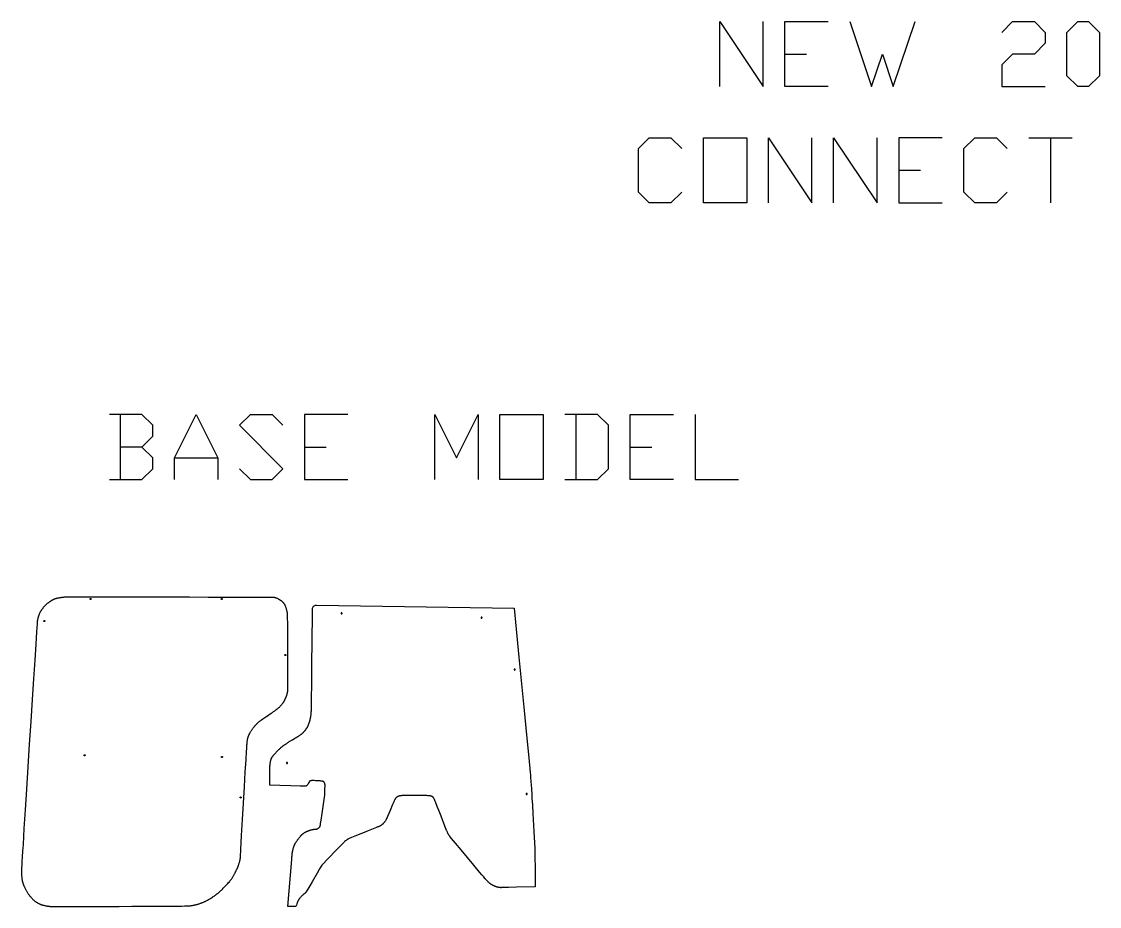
# Model space of a CAD drawing. Extents: x 100 to 8621, y -7991 to 8.
# Drawn here: x 100 to 4306, y -3445 to 8 of the extents above; entities that cross this region are included whole.
import ezdxf

# ---------------------------------------------------------------- set-up
doc = ezdxf.new("R2010")
doc.units = 0
doc.layers.add('Default_Layer', color=1, linetype='CONTINUOUS')

msp = doc.modelspace()

# ---------------------------------------------------------------- linework, layer by layer
at = {"layer": 'Default_Layer'}
for points in [[(2824.2, -245.7), (2824.2, 8.3), (2993.5, -245.7), (2993.5, 8.3)], [(3247.5, -245.7), (3078.2, -245.7), (3078.2, 8.3), (3247.5, 8.3)], [(3332.2, 8.3), (3416.9, -245.7), (3459.2, -118.7), (3501.5, -245.7), (3586.2, 8.3)], [(3924.9, -34), (3967.2, 8.3), (4051.9, 8.3), (4094.2, -34), (4094.2, -76.4), (4051.9, -118.7), (3967.2, -118.7), (3924.9, -161), (3924.9, -245.7), (4094.2, -245.7)], [(3078.2, -118.7), (3162.9, -118.7)], [(2676, -656.9), (2633.7, -699.3), (2549, -699.3), (2506.7, -656.9), (2506.7, -487.6), (2549, -445.3), (2633.7, -445.3), (2676, -487.6)], [(3014.7, -699.3), (3014.7, -445.3), (3184, -699.3), (3184, -445.3)], [(3268.7, -699.3), (3268.7, -445.3), (3438, -699.3), (3438, -445.3)], [(3692, -445.3), (3522.7, -445.3), (3522.7, -699.3), (3692, -699.3)], [(3946, -656.9), (3903.7, -699.3), (3819, -699.3), (3776.7, -656.9), (3776.7, -487.6), (3819, -445.3), (3903.7, -445.3), (3946, -487.6)], [(4030.7, -445.3), (4200, -445.3)], [(4115.4, -445.3), (4115.4, -699.3)], [(3522.7, -572.3), (3607.4, -572.3)], [(569.2, -1652.2), (611.5, -1609.8), (611.5, -1567.5), (569.2, -1525.2), (442.2, -1525.2)], [(484.5, -1525.2), (484.5, -1779.2)], [(696.2, -1779.2), (696.2, -1694.5), (780.8, -1525.2), (865.5, -1694.5), (865.5, -1779.2)], [(950.2, -1736.8), (992.5, -1779.2), (1077.2, -1779.2), (1119.5, -1736.8), (950.2, -1567.5), (992.5, -1525.2), (1077.2, -1525.2), (1119.5, -1567.5)], [(1373.5, -1525.2), (1204.2, -1525.2), (1204.2, -1779.2), (1373.5, -1779.2)], [(1712.2, -1779.2), (1712.2, -1525.2), (1796.8, -1694.5), (1881.5, -1525.2), (1881.5, -1779.2)], [(2220.2, -1779.2), (2347.2, -1779.2), (2389.5, -1736.8), (2389.5, -1567.5), (2347.2, -1525.2), (2220.2, -1525.2)], [(2262.5, -1525.2), (2262.5, -1779.2)], [(2643.5, -1779.2), (2474.2, -1779.2), (2474.2, -1525.2), (2643.5, -1525.2)], [(2728.2, -1525.2), (2728.2, -1779.2), (2897.5, -1779.2)], [(442.2, -1779.2), (569.2, -1779.2), (611.5, -1736.8), (611.5, -1694.5), (569.2, -1652.2), (484.5, -1652.2)], [(1204.2, -1652.2), (1288.8, -1652.2)], [(2474.2, -1652.2), (2558.8, -1652.2)], [(696.2, -1694.5), (865.5, -1694.5)]]:
    msp.add_lwpolyline(points, dxfattribs=at)
for points in [[(4221.2, -245.7), (4178.9, -203.4), (4178.9, -34), (4221.2, 8.3), (4263.5, 8.3), (4305.9, -34), (4305.9, -203.4), (4263.5, -245.7), (4221.2, -245.7)], [(2760.7, -699.3), (2760.7, -445.3), (2930, -445.3), (2930, -699.3), (2760.7, -699.3)], [(1966.2, -1779.2), (1966.2, -1525.2), (2135.5, -1525.2), (2135.5, -1779.2), (1966.2, -1779.2)], [(267.8, -2238.4), (265.4, -2238.6), (262.9, -2238.9), (260.3, -2239.2), (257.7, -2239.5), (255, -2239.9), (252.3, -2240.2), (249.7, -2240.7), (247.1, -2241.1), (244.5, -2241.6), (242.1, -2242), (239.7, -2242.5), (237.4, -2243), (235.3, -2243.5), (233.4, -2244), (231.6, -2244.5), (230.8, -2244.8), (230, -2245), (228.6, -2245.5), (227.2, -2246.1), (225.7, -2246.7), (224.3, -2247.3), (222.9, -2247.9), (221.5, -2248.6), (220.2, -2249.3), (218.8, -2250.1), (217.4, -2250.8), (216.1, -2251.6), (214.8, -2252.4), (213.5, -2253.2), (212.2, -2254), (210.9, -2254.9), (209.6, -2255.8), (208.3, -2256.6), (207.1, -2257.6), (205.8, -2258.5), (204.4, -2259.6), (203, -2260.7), (201.6, -2261.8), (200.2, -2263), (198.8, -2264.2), (197.4, -2265.5), (196, -2266.8), (194.6, -2268.1), (193.2, -2269.4), (191.9, -2270.8), (190.5, -2272.2), (189.2, -2273.6), (188, -2274.9), (186.7, -2276.3), (185.6, -2277.7), (184.4, -2279.1), (183.2, -2280.5), (182.1, -2282), (181, -2283.4), (179.9, -2284.9), (178.8, -2286.4), (177.7, -2287.9), (176.7, -2289.4), (175.7, -2291), (174.7, -2292.5), (173.8, -2294.1), (172.9, -2295.7), (172, -2297.3), (171.1, -2299), (170.3, -2300.6), (169.6, -2302.3), (168.8, -2304), (168.1, -2305.8), (167.4, -2307.6), (166.8, -2309.5), (166.1, -2311.4), (165.5, -2313.3), (164.9, -2315.3), (164.4, -2317.2), (163.8, -2319.2), (163.3, -2321.2), (162.9, -2323.2), (162.4, -2325.2), (162, -2327.2), (161.6, -2329.2), (161.2, -2331.1), (161.2, -2331.6), (161.1, -2332.3), (160.9, -2334.8), (160.6, -2338.5), (160.2, -2343.5), (159.3, -2357), (158.1, -2375), (156.6, -2397), (154.9, -2422.8), (150.9, -2484.2), (146.2, -2556.5), (141, -2637.1), (135.5, -2723.1), (129.8, -2811.9), (124.2, -2900.8), (118.7, -2987.1), (113.6, -3068), (109.1, -3140.8), (105.3, -3202.9), (103.7, -3229), (102.3, -3251.4), (101.2, -3269.8), (100.4, -3283.8), (99.9, -3293), (99.8, -3295.8), (99.7, -3297.2), (99.7, -3303.4), (99.7, -3309.7), (99.7, -3312.9), (99.7, -3316.1), (99.7, -3319.2), (99.8, -3322.4), (99.9, -3325.5), (100.1, -3328.6), (100.2, -3330.2), (100.4, -3331.7), (100.5, -3333.2), (100.7, -3334.7), (100.8, -3336.3), (101, -3337.8), (101.2, -3339.3), (101.5, -3340.7), (101.7, -3342.2), (102, -3343.7), (102.3, -3345.1), (102.6, -3346.5), (103, -3347.9), (103.4, -3349.4), (103.8, -3350.8), (104.2, -3352.2), (104.6, -3353.7), (105.1, -3355.1), (105.6, -3356.5), (106.1, -3358), (106.6, -3359.4), (107.2, -3360.8), (107.7, -3362.3), (108.3, -3363.7), (108.9, -3365.1), (109.5, -3366.5), (110.7, -3369.3), (112, -3372), (113.3, -3374.7), (114.6, -3377.3), (115.9, -3379.9), (117.3, -3382.4), (118.6, -3384.8), (120, -3387.1), (121.3, -3389.3), (122.7, -3391.5), (124.2, -3393.7), (125.7, -3395.9), (127.3, -3398.1), (128.9, -3400.3), (130.6, -3402.5), (132.3, -3404.6), (134.1, -3406.7), (135.8, -3408.8), (137.5, -3410.8), (139.3, -3412.7), (141, -3414.5), (142.6, -3416.2), (144.3, -3417.8), (145.8, -3419.3), (147.3, -3420.6), (148.8, -3421.9), (150.4, -3423.1), (151.9, -3424.3), (153.5, -3425.5), (155.1, -3426.7), (156.7, -3427.8), (158.4, -3428.9), (160, -3429.9), (161.7, -3430.9), (163.4, -3431.9), (165.1, -3432.9), (166.9, -3433.8), (168.7, -3434.6), (170.4, -3435.5), (172.2, -3436.3), (174, -3437), (175, -3437.4), (175.9, -3437.7), (177.9, -3438.4), (179.9, -3439.1), (182, -3439.7), (184.1, -3440.3), (186.3, -3440.8), (188.6, -3441.4), (190.8, -3441.9), (193.1, -3442.3), (195.5, -3442.8), (197.8, -3443.2), (200.1, -3443.5), (202.5, -3443.9), (204.8, -3444.2), (207.1, -3444.5), (209.3, -3444.7), (210.3, -3444.8), (211.9, -3444.8), (214.3, -3444.9), (217.3, -3444.9), (225.3, -3445), (235.6, -3445.1), (248.3, -3445.1), (262.9, -3445.1), (297.6, -3445.1), (338.3, -3445.1), (383.4, -3445), (431.4, -3444.9), (480.9, -3444.8), (530.4, -3444.6), (578.5, -3444.4), (623.5, -3444.2), (664, -3444), (698.5, -3443.7), (725.6, -3443.5), (735.9, -3443.4), (743.8, -3443.3), (749, -3443.2), (750.6, -3443.2), (751.4, -3443.1), (753.4, -3442.9), (755.4, -3442.7), (757.4, -3442.5), (759.3, -3442.2), (761.3, -3442), (763.3, -3441.7), (765.2, -3441.3), (767.2, -3441), (769.1, -3440.7), (771.1, -3440.3), (773, -3439.9), (774.9, -3439.4), (776.9, -3439), (778.8, -3438.5), (780.7, -3438), (782.6, -3437.5), (784.6, -3437), (786.6, -3436.4), (788.8, -3435.7), (790.9, -3435.1), (793.2, -3434.4), (795.4, -3433.6), (797.7, -3432.8), (800.1, -3432), (802.4, -3431.1), (804.7, -3430.2), (807.1, -3429.3), (809.4, -3428.3), (811.7, -3427.3), (814, -3426.3), (816.2, -3425.3), (818.3, -3424.2), (820.6, -3423.1), (823.1, -3421.7), (825.7, -3420.3), (828.6, -3418.6), (831.6, -3416.9), (834.7, -3415), (837.9, -3413.1), (841.2, -3411), (844.5, -3408.9), (847.8, -3406.7), (851.2, -3404.4), (854.4, -3402.2), (856.1, -3401), (857.7, -3399.9), (859.2, -3398.7), (860.8, -3397.5), (862.3, -3396.4), (863.8, -3395.2), (865.2, -3394.1), (866.6, -3392.9), (868.1, -3391.7), (869.6, -3390.4), (871.1, -3389.1), (872.7, -3387.6), (874.4, -3386.1), (876.1, -3384.5), (877.8, -3382.8), (879.6, -3381.1), (883.2, -3377.6), (886.9, -3373.9), (890.6, -3370.1), (894.3, -3366.3), (897.9, -3362.5), (901.4, -3358.8), (904.6, -3355.2), (907.7, -3351.7), (910.5, -3348.5), (913, -3345.6), (914.1, -3344.3), (915.1, -3343), (916, -3341.9), (916.8, -3340.8), (917.6, -3339.8), (918.3, -3338.8), (919.8, -3336.7), (921.3, -3334.5), (922.7, -3332.2), (924.1, -3329.9), (925.5, -3327.6), (926.8, -3325.2), (928.1, -3322.9), (929.4, -3320.6), (930.6, -3318.3), (931.8, -3316.1), (932.9, -3313.9), (935, -3309.9), (936.7, -3306.2), (937.6, -3304.5), (938.4, -3302.7), (939.2, -3300.9), (940.1, -3299), (940.9, -3297.1), (941.7, -3295.2), (943.2, -3291.3), (944.7, -3287.6), (946, -3284.2), (947.1, -3281), (948, -3278.3), (948.9, -3275.9), (949.6, -3273.4), (950.4, -3270.9), (951.1, -3268.4), (951.5, -3267.2), (951.8, -3265.9), (952.1, -3264.7), (952.4, -3263.4), (952.6, -3262.1), (952.9, -3260.9), (953.1, -3259.6), (953.3, -3258.3), (953.5, -3256.9), (953.7, -3255.3), (953.9, -3253.5), (954, -3251.6), (954.1, -3249.5), (954.2, -3247.2), (954.4, -3242.5), (954.8, -3232.4), (954.9, -3227.5), (955.1, -3222.8), (958.4, -3168.1), (962, -3106.2), (969.5, -2978.3), (972.8, -2920.7), (975.7, -2873), (977.7, -2839.5), (978.3, -2829.4), (978.5, -2826.3), (978.6, -2824.5), (979.4, -2814.9), (979.8, -2809.9), (980.2, -2804.9), (980.5, -2802.5), (980.7, -2800.2), (981, -2797.9), (981.2, -2795.8), (981.5, -2793.9), (981.8, -2792.1), (982, -2790.6), (982.2, -2789.9), (982.3, -2789.2), (982.7, -2788), (983, -2786.8), (983.4, -2785.5), (983.8, -2784.3), (984.2, -2783.1), (984.6, -2781.9), (985, -2780.7), (985.5, -2779.5), (986, -2778.3), (986.5, -2777.2), (987, -2776), (987.6, -2774.8), (988.1, -2773.7), (988.7, -2772.5), (989.8, -2770.3), (990.5, -2769), (991.4, -2767.6), (992.3, -2766), (993.4, -2764.2), (994.6, -2762.4), (995.9, -2760.4), (997.2, -2758.4), (998.6, -2756.4), (1000, -2754.3), (1001.4, -2752.3), (1002.8, -2750.4), (1004.1, -2748.5), (1005.4, -2746.7), (1006.6, -2745.1), (1007.7, -2743.7), (1008.6, -2742.5), (1009.6, -2741.4), (1010.5, -2740.3), (1011.4, -2739.2), (1012.4, -2738.1), (1013.3, -2737), (1014.3, -2735.9), (1015.3, -2734.9), (1016.3, -2733.8), (1017.3, -2732.8), (1018.3, -2731.8), (1019.3, -2730.8), (1020.4, -2729.8), (1021.4, -2728.8), (1022.5, -2727.8), (1023.6, -2726.9), (1024.6, -2725.9), (1025.9, -2724.9), (1027.5, -2723.6), (1029.3, -2722.2), (1031.4, -2720.7), (1033.7, -2719), (1036.2, -2717.2), (1041.7, -2713.3), (1053.3, -2705.1), (1059, -2701), (1064.2, -2697.3), (1066.5, -2695.7), (1068.8, -2694.1), (1073.6, -2690.9), (1078.5, -2687.6), (1083.4, -2684.4), (1085.8, -2682.8), (1088.1, -2681.2), (1090.3, -2679.7), (1092.4, -2678.1), (1094.5, -2676.7), (1096.3, -2675.2), (1098.1, -2673.9), (1098.9, -2673.2), (1099.6, -2672.5), (1101.1, -2671.2), (1102.6, -2669.8), (1104.1, -2668.4), (1105.6, -2667), (1107.1, -2665.5), (1108.6, -2664), (1110, -2662.5), (1111.4, -2661), (1112.8, -2659.4), (1114.1, -2657.9), (1115.4, -2656.4), (1116.7, -2654.9), (1117.8, -2653.5), (1119, -2652), (1120, -2650.6), (1120.9, -2649.3), (1121.8, -2648), (1122.7, -2646.6), (1123.6, -2645.2), (1124.4, -2643.8), (1125.2, -2642.4), (1126, -2641), (1126.7, -2639.6), (1127.4, -2638.1), (1128.2, -2636.6), (1128.8, -2635.2), (1129.5, -2633.7), (1130.2, -2632.2), (1130.8, -2630.8), (1131.4, -2629.3), (1132, -2627.8), (1132.5, -2626.3), (1133.1, -2624.8), (1133.6, -2623.3), (1134.2, -2621.9), (1134.7, -2620.4), (1135.2, -2618.8), (1135.6, -2617.3), (1136.1, -2615.8), (1136.5, -2614.3), (1136.9, -2612.8), (1137.3, -2611.2), (1137.7, -2609.7), (1138, -2608.1), (1138.3, -2606.6), (1138.6, -2605), (1138.8, -2603.5), (1139, -2601.9), (1139.1, -2601.3), (1139.1, -2600.3), (1139.2, -2597.3), (1139.3, -2592.8), (1139.3, -2587.1), (1139.4, -2580.1), (1139.4, -2572.1), (1139.4, -2553.1), (1139.4, -2530.9), (1139.4, -2506.3), (1139.3, -2480.1), (1139.1, -2453), (1139, -2426), (1138.8, -2399.6), (1138.6, -2374.9), (1138.3, -2352.5), (1138.2, -2342.4), (1138.1, -2333.2), (1138, -2324.9), (1137.8, -2317.8), (1137.7, -2311.8), (1137.5, -2307.2), (1137.5, -2305.3), (1137.4, -2303.9), (1137.3, -2302.8), (1137.2, -2302), (1136.9, -2299.9), (1136.5, -2297.7), (1136.1, -2295.4), (1135.6, -2293), (1135, -2290.7), (1134.5, -2288.4), (1133.8, -2286), (1133.2, -2283.7), (1132.6, -2281.5), (1131.9, -2279.4), (1131.2, -2277.3), (1130.5, -2275.4), (1129.9, -2273.6), (1129.2, -2272), (1128.6, -2270.5), (1128.3, -2269.9), (1127.9, -2269.3), (1127.3, -2268.2), (1126.6, -2267), (1125.9, -2265.9), (1125.2, -2264.8), (1124.4, -2263.7), (1123.6, -2262.7), (1122.8, -2261.6), (1121.9, -2260.6), (1121, -2259.6), (1120.1, -2258.7), (1119.2, -2257.7), (1118.3, -2256.8), (1117.4, -2255.9), (1116.4, -2255.1), (1115.5, -2254.3), (1114.5, -2253.5), (1113.6, -2252.8), (1112.5, -2252), (1111.4, -2251.2), (1110.2, -2250.5), (1109, -2249.7), (1107.8, -2248.9), (1106.5, -2248.2), (1105.3, -2247.5), (1104, -2246.8), (1102.8, -2246.1), (1100.5, -2244.9), (1098.4, -2243.8), (1097.5, -2243.4), (1096.6, -2243), (1095.1, -2242.3), (1094.3, -2242), (1093.6, -2241.7), (1092.9, -2241.5), (1092.2, -2241.3), (1091.4, -2241), (1090.7, -2240.8), (1090, -2240.7), (1089.3, -2240.5), (1088.5, -2240.4), (1087.8, -2240.2), (1087, -2240.1), (1086.2, -2240), (1084.5, -2239.8), (1081.9, -2239.8), (1074.8, -2239.7), (1048.7, -2239.6), (1008.7, -2239.5), (956.9, -2239.3), (895.8, -2239.1), (827.6, -2238.9), (754.7, -2238.7), (679.3, -2238.5), (603.9, -2238.4), (530.7, -2238.2), (462, -2238.1), (400.2, -2238.1), (347.6, -2238.1), (325.4, -2238.1), (306.4, -2238.1), (290.9, -2238.1), (279.1, -2238.2), (271.3, -2238.3), (269, -2238.3), (267.8, -2238.4)], [(366.7, -2245.4), (366.8, -2245.2), (366.8, -2245), (366.8, -2244.8), (366.9, -2244.6), (367, -2244.4), (367.1, -2244.2), (367.2, -2244.1), (367.3, -2243.9), (367.5, -2243.8), (367.6, -2243.7), (367.8, -2243.6), (368, -2243.5), (368.1, -2243.5), (368.3, -2243.4), (368.5, -2243.4), (368.7, -2243.4), (368.9, -2243.4), (369.1, -2243.4), (369.3, -2243.5), (369.5, -2243.5), (369.7, -2243.6), (369.9, -2243.7), (370, -2243.8), (370.2, -2243.9), (370.3, -2244.1), (370.4, -2244.2), (370.5, -2244.4), (370.6, -2244.6), (370.7, -2244.8), (370.7, -2245), (370.7, -2245.2), (370.7, -2245.4), (370.7, -2245.6), (370.7, -2245.8), (370.7, -2246), (370.6, -2246.1), (370.5, -2246.3), (370.4, -2246.5), (370.3, -2246.6), (370.2, -2246.8), (370, -2246.9), (369.9, -2247), (369.7, -2247.1), (369.5, -2247.2), (369.3, -2247.3), (369.1, -2247.3), (368.9, -2247.4), (368.7, -2247.4), (368.5, -2247.4), (368.3, -2247.3), (368.1, -2247.3), (368, -2247.2), (367.8, -2247.1), (367.6, -2247), (367.5, -2246.9), (367.3, -2246.8), (367.2, -2246.6), (367.1, -2246.5), (367, -2246.3), (366.9, -2246.1), (366.8, -2246), (366.8, -2245.8), (366.8, -2245.6), (366.7, -2245.4)], [(879, -2245.4), (879.1, -2245.2), (879.1, -2245), (879.1, -2244.8), (879.2, -2244.6), (879.3, -2244.4), (879.4, -2244.2), (879.5, -2244.1), (879.6, -2243.9), (879.8, -2243.8), (879.9, -2243.7), (880.1, -2243.6), (880.3, -2243.5), (880.4, -2243.5), (880.6, -2243.4), (880.8, -2243.4), (881, -2243.4), (881.2, -2243.4), (881.4, -2243.4), (881.6, -2243.5), (881.8, -2243.5), (882, -2243.6), (882.2, -2243.7), (882.3, -2243.8), (882.5, -2243.9), (882.6, -2244.1), (882.7, -2244.2), (882.8, -2244.4), (882.9, -2244.6), (883, -2244.8), (883, -2245), (883, -2245.2), (883, -2245.4), (883, -2245.6), (883, -2245.8), (883, -2246), (882.9, -2246.1), (882.8, -2246.3), (882.7, -2246.5), (882.6, -2246.6), (882.5, -2246.8), (882.3, -2246.9), (882.2, -2247), (882, -2247.1), (881.8, -2247.2), (881.6, -2247.3), (881.4, -2247.3), (881.2, -2247.4), (881, -2247.4), (880.8, -2247.4), (880.6, -2247.3), (880.4, -2247.3), (880.3, -2247.2), (880.1, -2247.1), (879.9, -2247), (879.8, -2246.9), (879.6, -2246.8), (879.5, -2246.6), (879.4, -2246.5), (879.3, -2246.3), (879.2, -2246.1), (879.1, -2246), (879.1, -2245.8), (879.1, -2245.6), (879, -2245.4)], [(1346.6, -2301.4), (1346.6, -2301.6), (1346.6, -2301.8), (1346.7, -2301.9), (1346.7, -2302.1), (1346.8, -2302.3), (1346.9, -2302.5), (1347, -2302.6), (1347.2, -2302.8), (1347.3, -2302.9), (1347.5, -2303), (1347.6, -2303.1), (1347.8, -2303.2), (1348, -2303.3), (1348.2, -2303.3), (1348.4, -2303.3), (1348.6, -2303.4), (1348.8, -2303.3), (1349, -2303.3), (1349.2, -2303.3), (1349.4, -2303.2), (1349.5, -2303.1), (1349.7, -2303), (1349.9, -2302.9), (1350, -2302.8), (1350.1, -2302.6), (1350.2, -2302.5), (1350.3, -2302.3), (1350.4, -2302.1), (1350.5, -2301.9), (1350.5, -2301.8), (1350.6, -2301.6), (1350.6, -2301.4), (1350.6, -2301.1), (1350.5, -2300.9), (1350.5, -2300.8), (1350.4, -2300.6), (1350.3, -2300.4), (1350.2, -2300.2), (1350.1, -2300.1), (1350, -2299.9), (1349.9, -2299.8), (1349.7, -2299.7), (1349.5, -2299.6), (1349.4, -2299.5), (1349.2, -2299.4), (1349, -2299.4), (1348.8, -2299.4), (1348.6, -2299.4), (1348.4, -2299.4), (1348.2, -2299.4), (1348, -2299.4), (1347.8, -2299.5), (1347.6, -2299.6), (1347.5, -2299.7), (1347.3, -2299.8), (1347.2, -2299.9), (1347, -2300.1), (1346.9, -2300.2), (1346.8, -2300.4), (1346.7, -2300.6), (1346.7, -2300.8), (1346.6, -2300.9), (1346.6, -2301.1), (1346.6, -2301.4)], [(186.7, -2331.6), (186.8, -2331.4), (186.8, -2331.2), (186.8, -2331), (186.9, -2330.8), (187, -2330.6), (187.1, -2330.5), (187.2, -2330.3), (187.3, -2330.2), (187.5, -2330), (187.6, -2329.9), (187.8, -2329.8), (188, -2329.7), (188.1, -2329.7), (188.3, -2329.6), (188.5, -2329.6), (188.7, -2329.6), (188.9, -2329.6), (189.1, -2329.6), (189.3, -2329.7), (189.5, -2329.7), (189.7, -2329.8), (189.9, -2329.9), (190, -2330), (190.2, -2330.2), (190.3, -2330.3), (190.4, -2330.5), (190.5, -2330.6), (190.6, -2330.8), (190.7, -2331), (190.7, -2331.2), (190.7, -2331.4), (190.7, -2331.6), (190.7, -2331.8), (190.7, -2332), (190.7, -2332.2), (190.6, -2332.4), (190.5, -2332.5), (190.4, -2332.7), (190.3, -2332.9), (190.2, -2333), (190, -2333.1), (189.9, -2333.3), (189.7, -2333.4), (189.5, -2333.4), (189.3, -2333.5), (189.1, -2333.6), (188.9, -2333.6), (188.7, -2333.6), (188.5, -2333.6), (188.3, -2333.6), (188.1, -2333.5), (188, -2333.4), (187.8, -2333.4), (187.6, -2333.3), (187.5, -2333.1), (187.3, -2333), (187.2, -2332.9), (187.1, -2332.7), (187, -2332.5), (186.9, -2332.4), (186.8, -2332.2), (186.8, -2332), (186.8, -2331.8), (186.7, -2331.6)], [(1892.5, -2318.7), (1892.6, -2318.9), (1892.6, -2319.1), (1892.6, -2319.2), (1892.7, -2319.4), (1892.8, -2319.6), (1892.9, -2319.8), (1893, -2319.9), (1893.1, -2320.1), (1893.3, -2320.2), (1893.4, -2320.3), (1893.6, -2320.4), (1893.8, -2320.5), (1894, -2320.6), (1894.1, -2320.6), (1894.3, -2320.6), (1894.5, -2320.7), (1894.8, -2320.6), (1895, -2320.6), (1895.1, -2320.6), (1895.3, -2320.5), (1895.5, -2320.4), (1895.7, -2320.3), (1895.8, -2320.2), (1896, -2320.1), (1896.1, -2319.9), (1896.2, -2319.8), (1896.3, -2319.6), (1896.4, -2319.4), (1896.5, -2319.2), (1896.5, -2319.1), (1896.5, -2318.9), (1896.5, -2318.7), (1896.5, -2318.4), (1896.5, -2318.2), (1896.5, -2318.1), (1896.4, -2317.9), (1896.3, -2317.7), (1896.2, -2317.5), (1896.1, -2317.4), (1896, -2317.2), (1895.8, -2317.1), (1895.7, -2317), (1895.5, -2316.9), (1895.3, -2316.8), (1895.1, -2316.7), (1895, -2316.7), (1894.8, -2316.7), (1894.5, -2316.7), (1894.3, -2316.7), (1894.1, -2316.7), (1894, -2316.7), (1893.8, -2316.8), (1893.6, -2316.9), (1893.4, -2317), (1893.3, -2317.1), (1893.1, -2317.2), (1893, -2317.4), (1892.9, -2317.5), (1892.8, -2317.7), (1892.7, -2317.9), (1892.6, -2318.1), (1892.6, -2318.2), (1892.6, -2318.4), (1892.5, -2318.7)], [(1127.2, -2464.3), (1127.3, -2464.1), (1127.3, -2463.9), (1127.3, -2463.7), (1127.4, -2463.5), (1127.5, -2463.3), (1127.6, -2463.1), (1127.7, -2463), (1127.8, -2462.8), (1128, -2462.7), (1128.1, -2462.6), (1128.3, -2462.5), (1128.5, -2462.4), (1128.6, -2462.4), (1128.8, -2462.3), (1129, -2462.3), (1129.2, -2462.3), (1129.4, -2462.3), (1129.6, -2462.3), (1129.8, -2462.4), (1130, -2462.4), (1130.2, -2462.5), (1130.4, -2462.6), (1130.5, -2462.7), (1130.7, -2462.8), (1130.8, -2463), (1130.9, -2463.1), (1131, -2463.3), (1131.1, -2463.5), (1131.2, -2463.7), (1131.2, -2463.9), (1131.2, -2464.1), (1131.2, -2464.3), (1131.2, -2464.5), (1131.2, -2464.7), (1131.2, -2464.9), (1131.1, -2465), (1131, -2465.2), (1130.9, -2465.4), (1130.8, -2465.5), (1130.7, -2465.7), (1130.5, -2465.8), (1130.4, -2465.9), (1130.2, -2466), (1130, -2466.1), (1129.8, -2466.2), (1129.6, -2466.2), (1129.4, -2466.3), (1129.2, -2466.3), (1129, -2466.3), (1128.8, -2466.2), (1128.6, -2466.2), (1128.5, -2466.1), (1128.3, -2466), (1128.1, -2465.9), (1128, -2465.8), (1127.8, -2465.7), (1127.7, -2465.5), (1127.6, -2465.4), (1127.5, -2465.2), (1127.4, -2465), (1127.3, -2464.9), (1127.3, -2464.7), (1127.3, -2464.5), (1127.2, -2464.3)], [(2021.8, -2520.7), (2021.8, -2520.9), (2021.8, -2521.1), (2021.9, -2521.2), (2022, -2521.4), (2022, -2521.6), (2022.1, -2521.8), (2022.3, -2521.9), (2022.4, -2522.1), (2022.5, -2522.2), (2022.7, -2522.3), (2022.9, -2522.4), (2023, -2522.5), (2023.2, -2522.6), (2023.4, -2522.6), (2023.6, -2522.6), (2023.8, -2522.7), (2024, -2522.6), (2024.2, -2522.6), (2024.4, -2522.6), (2024.6, -2522.5), (2024.8, -2522.4), (2024.9, -2522.3), (2025.1, -2522.2), (2025.2, -2522.1), (2025.4, -2521.9), (2025.5, -2521.8), (2025.6, -2521.6), (2025.7, -2521.4), (2025.7, -2521.2), (2025.8, -2521.1), (2025.8, -2520.9), (2025.8, -2520.7), (2025.8, -2520.4), (2025.8, -2520.2), (2025.7, -2520.1), (2025.7, -2519.9), (2025.6, -2519.7), (2025.5, -2519.5), (2025.4, -2519.4), (2025.2, -2519.2), (2025.1, -2519.1), (2024.9, -2519), (2024.8, -2518.9), (2024.6, -2518.8), (2024.4, -2518.7), (2024.2, -2518.7), (2024, -2518.7), (2023.8, -2518.7), (2023.6, -2518.7), (2023.4, -2518.7), (2023.2, -2518.7), (2023, -2518.8), (2022.9, -2518.9), (2022.7, -2519), (2022.5, -2519.1), (2022.4, -2519.2), (2022.3, -2519.4), (2022.1, -2519.5), (2022, -2519.7), (2022, -2519.9), (2021.9, -2520.1), (2021.8, -2520.2), (2021.8, -2520.4), (2021.8, -2520.7)], [(343.7, -2855.2), (343.8, -2855), (343.8, -2854.8), (343.8, -2854.6), (343.9, -2854.5), (344, -2854.3), (344.1, -2854.1), (344.2, -2854), (344.3, -2853.8), (344.5, -2853.7), (344.6, -2853.6), (344.8, -2853.5), (345, -2853.4), (345.1, -2853.3), (345.3, -2853.3), (345.5, -2853.3), (345.7, -2853.2), (345.9, -2853.3), (346.1, -2853.3), (346.3, -2853.3), (346.5, -2853.4), (346.7, -2853.5), (346.9, -2853.6), (347, -2853.7), (347.2, -2853.8), (347.3, -2854), (347.4, -2854.1), (347.5, -2854.3), (347.6, -2854.5), (347.7, -2854.6), (347.7, -2854.8), (347.7, -2855), (347.7, -2855.2), (347.7, -2855.4), (347.7, -2855.6), (347.7, -2855.8), (347.6, -2856), (347.5, -2856.2), (347.4, -2856.4), (347.3, -2856.5), (347.2, -2856.7), (347, -2856.8), (346.9, -2856.9), (346.7, -2857), (346.5, -2857.1), (346.3, -2857.2), (346.1, -2857.2), (345.9, -2857.2), (345.7, -2857.2), (345.5, -2857.2), (345.3, -2857.2), (345.1, -2857.2), (345, -2857.1), (344.8, -2857), (344.6, -2856.9), (344.5, -2856.8), (344.3, -2856.7), (344.2, -2856.5), (344.1, -2856.4), (344, -2856.2), (343.9, -2856), (343.8, -2855.8), (343.8, -2855.6), (343.8, -2855.4), (343.7, -2855.2)], [(879.6, -2861.9), (879.7, -2861.7), (879.7, -2861.5), (879.7, -2861.3), (879.8, -2861.1), (879.9, -2861), (880, -2860.8), (880.1, -2860.6), (880.2, -2860.5), (880.4, -2860.4), (880.5, -2860.3), (880.7, -2860.2), (880.9, -2860.1), (881, -2860), (881.2, -2860), (881.4, -2859.9), (881.6, -2859.9), (881.8, -2859.9), (882, -2860), (882.2, -2860), (882.4, -2860.1), (882.6, -2860.2), (882.8, -2860.3), (882.9, -2860.4), (883.1, -2860.5), (883.2, -2860.6), (883.3, -2860.8), (883.4, -2861), (883.5, -2861.1), (883.6, -2861.3), (883.6, -2861.5), (883.6, -2861.7), (883.6, -2861.9), (883.6, -2862.1), (883.6, -2862.3), (883.6, -2862.5), (883.5, -2862.7), (883.4, -2862.9), (883.3, -2863), (883.2, -2863.2), (883.1, -2863.3), (882.9, -2863.5), (882.8, -2863.6), (882.6, -2863.7), (882.4, -2863.8), (882.2, -2863.8), (882, -2863.9), (881.8, -2863.9), (881.6, -2863.9), (881.4, -2863.9), (881.2, -2863.9), (881, -2863.8), (880.9, -2863.8), (880.7, -2863.7), (880.5, -2863.6), (880.4, -2863.5), (880.2, -2863.3), (880.1, -2863.2), (880, -2863), (879.9, -2862.9), (879.8, -2862.7), (879.7, -2862.5), (879.7, -2862.3), (879.7, -2862.1), (879.6, -2861.9)], [(1133.3, -2885.3), (1133.3, -2885.5), (1133.4, -2885.7), (1133.4, -2885.9), (1133.5, -2886.1), (1133.6, -2886.2), (1133.7, -2886.4), (1133.8, -2886.6), (1133.9, -2886.7), (1134.1, -2886.8), (1134.2, -2886.9), (1134.4, -2887), (1134.5, -2887.1), (1134.7, -2887.2), (1134.9, -2887.2), (1135.1, -2887.3), (1135.3, -2887.3), (1135.5, -2887.3), (1135.7, -2887.2), (1135.9, -2887.2), (1136.1, -2887.1), (1136.3, -2887), (1136.4, -2886.9), (1136.6, -2886.8), (1136.7, -2886.7), (1136.9, -2886.6), (1137, -2886.4), (1137.1, -2886.2), (1137.2, -2886.1), (1137.2, -2885.9), (1137.3, -2885.7), (1137.3, -2885.5), (1137.3, -2885.3), (1137.3, -2885.1), (1137.3, -2884.9), (1137.2, -2884.7), (1137.2, -2884.5), (1137.1, -2884.3), (1137, -2884.2), (1136.9, -2884), (1136.7, -2883.9), (1136.6, -2883.7), (1136.4, -2883.6), (1136.3, -2883.5), (1136.1, -2883.4), (1135.9, -2883.4), (1135.7, -2883.3), (1135.5, -2883.3), (1135.3, -2883.3), (1135.1, -2883.3), (1134.9, -2883.3), (1134.7, -2883.4), (1134.5, -2883.4), (1134.4, -2883.5), (1134.2, -2883.6), (1134.1, -2883.7), (1133.9, -2883.9), (1133.8, -2884), (1133.7, -2884.2), (1133.6, -2884.3), (1133.5, -2884.5), (1133.4, -2884.7), (1133.4, -2884.9), (1133.3, -2885.1), (1133.3, -2885.3)], [(952.9, -3020), (953, -3019.8), (953, -3019.6), (953, -3019.4), (953.1, -3019.2), (953.2, -3019), (953.3, -3018.8), (953.4, -3018.7), (953.5, -3018.5), (953.7, -3018.4), (953.8, -3018.3), (954, -3018.2), (954.2, -3018.1), (954.3, -3018.1), (954.5, -3018), (954.7, -3018), (954.9, -3018), (955.1, -3018), (955.3, -3018), (955.5, -3018.1), (955.7, -3018.1), (955.9, -3018.2), (956.1, -3018.3), (956.2, -3018.4), (956.4, -3018.5), (956.5, -3018.7), (956.6, -3018.8), (956.7, -3019), (956.8, -3019.2), (956.9, -3019.4), (956.9, -3019.6), (956.9, -3019.8), (956.9, -3020), (956.9, -3020.2), (956.9, -3020.4), (956.9, -3020.6), (956.8, -3020.7), (956.7, -3020.9), (956.6, -3021.1), (956.5, -3021.2), (956.4, -3021.4), (956.2, -3021.5), (956.1, -3021.6), (955.9, -3021.7), (955.7, -3021.8), (955.5, -3021.9), (955.3, -3021.9), (955.1, -3022), (954.9, -3022), (954.7, -3022), (954.5, -3021.9), (954.3, -3021.9), (954.2, -3021.8), (954, -3021.7), (953.8, -3021.6), (953.7, -3021.5), (953.5, -3021.4), (953.4, -3021.2), (953.3, -3021.1), (953.2, -3020.9), (953.1, -3020.7), (953, -3020.6), (953, -3020.4), (953, -3020.2), (952.9, -3020)], [(2068.6, -3006.3), (2068.6, -3006.5), (2068.6, -3006.7), (2068.7, -3006.9), (2068.8, -3007.1), (2068.8, -3007.2), (2068.9, -3007.4), (2069.1, -3007.5), (2069.2, -3007.7), (2069.3, -3007.8), (2069.5, -3007.9), (2069.7, -3008), (2069.8, -3008.1), (2070, -3008.2), (2070.2, -3008.2), (2070.4, -3008.3), (2070.6, -3008.3), (2070.8, -3008.3), (2071, -3008.2), (2071.2, -3008.2), (2071.4, -3008.1), (2071.6, -3008), (2071.7, -3007.9), (2071.9, -3007.8), (2072, -3007.7), (2072.2, -3007.5), (2072.3, -3007.4), (2072.4, -3007.2), (2072.5, -3007.1), (2072.5, -3006.9), (2072.6, -3006.7), (2072.6, -3006.5), (2072.6, -3006.3), (2072.6, -3006.1), (2072.6, -3005.9), (2072.5, -3005.7), (2072.5, -3005.5), (2072.4, -3005.3), (2072.3, -3005.2), (2072.2, -3005), (2072, -3004.9), (2071.9, -3004.7), (2071.7, -3004.6), (2071.6, -3004.5), (2071.4, -3004.4), (2071.2, -3004.4), (2071, -3004.3), (2070.8, -3004.3), (2070.6, -3004.3), (2070.4, -3004.3), (2070.2, -3004.3), (2070, -3004.4), (2069.8, -3004.4), (2069.7, -3004.5), (2069.5, -3004.6), (2069.3, -3004.7), (2069.2, -3004.9), (2069.1, -3005), (2068.9, -3005.2), (2068.8, -3005.3), (2068.8, -3005.5), (2068.7, -3005.7), (2068.6, -3005.9), (2068.6, -3006.1), (2068.6, -3006.3)]]:
    msp.add_lwpolyline(points, close=True, dxfattribs=at)
msp.add_lwpolyline([(2103.9, -3369.1), (2031.5, -3370.5), (1999.9, -3371.1), (1989.4, -3371.3), (1983.9, -3371.4), (1982.6, -3371.4), (1981.3, -3371.4), (1978.7, -3371.5), (1976.1, -3371.7), (1973.5, -3371.8), (1972.2, -3371.8), (1970.9, -3371.9), (1969.6, -3371.9), (1968.3, -3371.8), (1967.1, -3371.8), (1965.8, -3371.7), (1964.5, -3371.5), (1963.2, -3371.4), (1961.9, -3371.1), (1960.6, -3370.8), (1959.2, -3370.5), (1957.8, -3370.2), (1956.3, -3369.7), (1954.9, -3369.3), (1953.5, -3368.9), (1952, -3368.4), (1950.6, -3367.9), (1949.2, -3367.4), (1947.9, -3366.9), (1946.6, -3366.3), (1945.3, -3365.8), (1944.2, -3365.3), (1942, -3364.4), (1940, -3363.5), (1938.1, -3362.5), (1937.1, -3362), (1936.2, -3361.4), (1935.2, -3360.9), (1934.3, -3360.4), (1933.4, -3359.8), (1932.4, -3359.2), (1931.5, -3358.6), (1930.6, -3358), (1929.7, -3357.4), (1928.8, -3356.8), (1928, -3356.1), (1927.1, -3355.5), (1926.2, -3354.8), (1925.3, -3354), (1924.3, -3353.1), (1923.3, -3352.2), (1922.3, -3351.2), (1921.2, -3350.2), (1919.1, -3348), (1916.9, -3345.7), (1914.7, -3343.4), (1912.5, -3341.1), (1910.5, -3338.9), (1909.6, -3337.9), (1908.1, -3336.1), (1903.1, -3330.2), (1895.8, -3321.6), (1886.7, -3310.8), (1864.5, -3284.3), (1839.5, -3254.3), (1814.5, -3224.4), (1792.7, -3198.2), (1777, -3179.4), (1772.5, -3173.9), (1771.1, -3172.2), (1770.5, -3171.5), (1769.6, -3170.2), (1768.7, -3169), (1767.8, -3167.7), (1766.9, -3166.3), (1766.1, -3165), (1765.3, -3163.7), (1764.5, -3162.4), (1763.8, -3161.1), (1763.1, -3159.9), (1762.5, -3158.6), (1761.9, -3157.2), (1761.3, -3155.9), (1760.2, -3153.2), (1759.1, -3150.6), (1758.3, -3148.7), (1756.8, -3144.8), (1751.7, -3131.7), (1736.8, -3093.3), (1728.8, -3072.8), (1721.7, -3054.6), (1716.4, -3041.1), (1714.7, -3036.9), (1713.8, -3034.7), (1712.9, -3032.7), (1712, -3030.5), (1711, -3028.2), (1710, -3026), (1709.5, -3024.9), (1709, -3023.9), (1708.5, -3022.9), (1708, -3022), (1707.5, -3021.2), (1707, -3020.5), (1706.6, -3019.8), (1706.3, -3019.6), (1706.1, -3019.3), (1705.6, -3018.8), (1705.1, -3018.4), (1704.6, -3018), (1704, -3017.6), (1703.4, -3017.3), (1702.9, -3016.9), (1702.3, -3016.6), (1701.7, -3016.3), (1701, -3016), (1700.4, -3015.7), (1699.8, -3015.5), (1699.1, -3015.3), (1697.8, -3014.8), (1696.6, -3014.4), (1695.9, -3014.2), (1695.1, -3014.1), (1694.3, -3013.9), (1693.5, -3013.8), (1692.6, -3013.6), (1691.7, -3013.5), (1689.7, -3013.3), (1687.7, -3013.1), (1685.7, -3013), (1681.7, -3012.8), (1679.8, -3012.7), (1676.3, -3012.7), (1664.9, -3012.6), (1649.7, -3012.5), (1632.6, -3012.5), (1615.4, -3012.5), (1600.3, -3012.6), (1594.1, -3012.6), (1589.1, -3012.6), (1585.6, -3012.7), (1584.5, -3012.7), (1583.9, -3012.8), (1582.3, -3012.9), (1580.6, -3013.1), (1579, -3013.3), (1577.4, -3013.5), (1576.6, -3013.6), (1575.8, -3013.8), (1575, -3013.9), (1574.2, -3014.1), (1573.4, -3014.3), (1572.7, -3014.6), (1571.9, -3014.9), (1571.2, -3015.1), (1570.4, -3015.5), (1569.6, -3015.8), (1568.9, -3016.2), (1568.1, -3016.6), (1567.3, -3017), (1566.5, -3017.5), (1565.7, -3017.9), (1564.9, -3018.4), (1564.2, -3019), (1563.4, -3019.5), (1562.7, -3020.1), (1562, -3020.6), (1561.3, -3021.2), (1560.6, -3021.8), (1560, -3022.5), (1559.4, -3023.1), (1558.8, -3023.8), (1558.3, -3024.5), (1557.8, -3025.2), (1557.3, -3026), (1556.9, -3026.7), (1556.5, -3027.5), (1556.1, -3028.3), (1555.7, -3029.1), (1555, -3030.7), (1554.3, -3032.4), (1553.6, -3034), (1553.2, -3034.8), (1552.8, -3035.6), (1552.2, -3037.1), (1551, -3039.7), (1547.5, -3047.8), (1537.7, -3070.8), (1532.5, -3082.9), (1527.8, -3093.7), (1525.9, -3098.2), (1524.3, -3101.8), (1523.1, -3104.4), (1522.7, -3105.3), (1522.4, -3105.9), (1521.5, -3107.4), (1520.6, -3109), (1519.7, -3110.5), (1518.8, -3112), (1517.7, -3113.5), (1516.7, -3114.9), (1515.6, -3116.4), (1514.5, -3117.8), (1513.3, -3119.2), (1512, -3120.6), (1510.6, -3122.1), (1509.9, -3122.9), (1509.2, -3123.6), (1508.4, -3124.4), (1507.7, -3125.1), (1506.9, -3125.8), (1506.1, -3126.5), (1505.2, -3127.2), (1504.4, -3127.8), (1503.6, -3128.5), (1502.7, -3129), (1501.9, -3129.6), (1500.9, -3130.1), (1499.9, -3130.6), (1498.9, -3131.1), (1497.8, -3131.6), (1496.7, -3132), (1495.6, -3132.5), (1494.4, -3132.9), (1492.1, -3133.8), (1489.8, -3134.7), (1487.4, -3135.5), (1486.3, -3136), (1485.2, -3136.4), (1452.6, -3149.8), (1416.7, -3164.5), (1400.6, -3171.1), (1387.4, -3176.6), (1378.2, -3180.4), (1375.5, -3181.5), (1374.2, -3182.1), (1373.3, -3182.6), (1372.4, -3183.1), (1371.5, -3183.6), (1370.7, -3184.1), (1369, -3185.2), (1367.3, -3186.3), (1365.8, -3187.4), (1364.2, -3188.6), (1363.5, -3189.2), (1362.7, -3189.7), (1362, -3190.4), (1361.2, -3191), (1360.3, -3192), (1358.1, -3194.2), (1350.6, -3201.9), (1339.8, -3213.1), (1326.7, -3226.7), (1297.5, -3257), (1270.9, -3284.5), (1262.5, -3299), (1253, -3315.4), (1233.4, -3349.2), (1224.5, -3364.5), (1220.6, -3371.2), (1217.1, -3377.1), (1214.2, -3382.1), (1211.9, -3386), (1210.9, -3387.5), (1210.2, -3388.6), (1209.7, -3389.5), (1209.3, -3389.9), (1208.8, -3390.5), (1208.3, -3391), (1207.8, -3391.6), (1207.2, -3392.1), (1206.6, -3392.6), (1206.1, -3393), (1204.9, -3394), (1203.7, -3394.9), (1202.4, -3395.8), (1201.3, -3396.8), (1200.7, -3397.2), (1200.1, -3397.8), (1198.7, -3399.1), (1196.9, -3400.9), (1194.7, -3403), (1192.4, -3405.3), (1190, -3407.7), (1187.9, -3410), (1186.9, -3411), (1186, -3412), (1185.3, -3412.9), (1184.7, -3413.6), (1183.6, -3415), (1182.6, -3416.4), (1181.7, -3417.9), (1180.8, -3419.4), (1179.9, -3420.9), (1179, -3422.4), (1178.2, -3424), (1177.5, -3425.5), (1177.1, -3426.4), (1176.7, -3427.3), (1176.2, -3428.3), (1175.8, -3429.5), (1174.9, -3431.9), (1174, -3434.5), (1172.1, -3439.9), (1171.1, -3442.6), (1170.2, -3445.1), (1139.4, -3445.1), (1154, -3262.5), (1154.2, -3260.6), (1154.3, -3258.8), (1154.6, -3255.2), (1154.8, -3251.5), (1155.1, -3247.9), (1155.2, -3246.1), (1155.4, -3244.3), (1155.6, -3242.5), (1155.7, -3240.7), (1156, -3238.9), (1156.2, -3237.1), (1156.5, -3235.3), (1156.8, -3233.5), (1157.5, -3229.8), (1157.9, -3228), (1158.3, -3226.2), (1158.7, -3224.3), (1159.1, -3222.4), (1159.6, -3220.6), (1160.1, -3218.7), (1160.6, -3216.8), (1161.1, -3215), (1161.7, -3213.1), (1162.3, -3211.3), (1162.9, -3209.5), (1163.6, -3207.7), (1164.4, -3205.9), (1165.1, -3204.1), (1165.5, -3203.3), (1166, -3202.4), (1166.4, -3201.5), (1166.9, -3200.6), (1167.9, -3198.8), (1169, -3197), (1170.1, -3195.2), (1171.2, -3193.4), (1172.4, -3191.7), (1173.6, -3189.9), (1174.8, -3188.2), (1176, -3186.6), (1177.1, -3185), (1178.2, -3183.5), (1180.3, -3180.8), (1182.1, -3178.4), (1183.7, -3176.3), (1185.3, -3174.2), (1187, -3172.1), (1187.8, -3171.1), (1188.7, -3170.1), (1189.5, -3169.1), (1190.4, -3168.1), (1191.3, -3167.1), (1192.2, -3166.2), (1193.2, -3165.2), (1194.1, -3164.3), (1195.1, -3163.4), (1196.1, -3162.6), (1197.1, -3161.7), (1198.2, -3160.9), (1199.3, -3160.1), (1200.4, -3159.3), (1201.6, -3158.6), (1202.8, -3157.8), (1204, -3157.1), (1205.2, -3156.4), (1206.4, -3155.7), (1207.6, -3155), (1208.9, -3154.4), (1210.1, -3153.7), (1211.4, -3153.1), (1212.6, -3152.5), (1213.9, -3151.9), (1215.1, -3151.3), (1216.4, -3150.8), (1217.7, -3150.3), (1219, -3149.7), (1220.4, -3149.2), (1221.8, -3148.7), (1223.1, -3148.2), (1224.5, -3147.8), (1225.9, -3147.4), (1227.3, -3146.9), (1228.6, -3146.5), (1231.2, -3145.8), (1233.6, -3145.2), (1235.7, -3144.8), (1236.7, -3144.6), (1237.7, -3144.4), (1238.8, -3144.3), (1239.8, -3144.2), (1240.9, -3144.2), (1242, -3144.1), (1244.1, -3144), (1246.2, -3143.9), (1247.2, -3143.9), (1248.1, -3143.8), (1249.1, -3143.7), (1250, -3143.5), (1250.8, -3143.3), (1251.2, -3143.2), (1251.6, -3143.1), (1252.3, -3142.8), (1253.1, -3142.4), (1253.9, -3142), (1254.7, -3141.6), (1255.5, -3141.1), (1256.3, -3140.6), (1257, -3140.1), (1257.8, -3139.6), (1258.5, -3139.1), (1259.2, -3138.6), (1259.8, -3138.1), (1260.4, -3137.6), (1261, -3137.1), (1261.4, -3136.7), (1261.9, -3136.3), (1262.2, -3135.9), (1262.5, -3135.6), (1262.8, -3135.2), (1263, -3134.9), (1263.3, -3134.5), (1263.7, -3133.7), (1264.1, -3132.9), (1264.5, -3132.1), (1264.9, -3131.3), (1265.2, -3130.4), (1265.4, -3129.6), (1265.6, -3129.1), (1265.7, -3128.7), (1265.8, -3128.2), (1265.8, -3127.7), (1266, -3126.7), (1266.1, -3125.6), (1266.2, -3123.4), (1266.3, -3122.3), (1266.5, -3121.3), (1268.3, -3108.9), (1272.5, -3081.8), (1282.2, -3018.9), (1282.5, -3012.3), (1282.8, -3005), (1283.4, -2989.8), (1283.7, -2982.9), (1283.9, -2977.1), (1283.9, -2974.8), (1283.9, -2973), (1283.9, -2971.6), (1283.9, -2971.1), (1283.9, -2970.8), (1283.6, -2968.9), (1283.4, -2967.9), (1283.2, -2967), (1283, -2966.1), (1282.8, -2965.3), (1282.6, -2964.6), (1282.4, -2964), (1282.2, -2963.4), (1281.9, -2962.7), (1281.5, -2962), (1281.1, -2961.3), (1280.7, -2960.7), (1280.3, -2960), (1280.1, -2959.7), (1279.9, -2959.5), (1279.6, -2959.2), (1279.4, -2959), (1279.1, -2958.8), (1278.8, -2958.6), (1278.5, -2958.4), (1278, -2958.2), (1277.6, -2958), (1277.1, -2957.8), (1276, -2957.4), (1274.8, -2957), (1273.6, -2956.7), (1272.5, -2956.4), (1271.4, -2956.1), (1271, -2956.1), (1270.5, -2956), (1269.1, -2955.9), (1267.2, -2955.7), (1264.8, -2955.5), (1259.2, -2955.1), (1252.9, -2954.7), (1246.6, -2954.4), (1240.9, -2954.1), (1238.5, -2954), (1236.6, -2953.9), (1235.1, -2953.9), (1234.2, -2953.9), (1233, -2954), (1231.7, -2954.1), (1230.3, -2954.3), (1229, -2954.5), (1227.8, -2954.7), (1227.2, -2954.8), (1226.7, -2955), (1226.2, -2955.1), (1225.8, -2955.3), (1225.4, -2955.5), (1225, -2955.6), (1224.7, -2955.8), (1224.5, -2956), (1224.2, -2956.2), (1223.9, -2956.5), (1223.7, -2956.7), (1223.5, -2957), (1223, -2957.5), (1222.6, -2958.1), (1222.2, -2958.7), (1221.4, -2959.9), (1221.2, -2960.2), (1220.9, -2960.7), (1220.2, -2962), (1218.5, -2965.3), (1217.5, -2967.1), (1216.6, -2968.7), (1216.2, -2969.5), (1215.8, -2970.1), (1215.4, -2970.6), (1215.1, -2971), (1214.6, -2971.7), (1214, -2972.4), (1213.3, -2973), (1212.7, -2973.6), (1212, -2974.2), (1211.6, -2974.5), (1211.3, -2974.7), (1210.9, -2975), (1210.5, -2975.2), (1210.1, -2975.4), (1209.7, -2975.6), (1209.3, -2975.7), (1208.9, -2975.9), (1208.4, -2976), (1208, -2976.1), (1207.5, -2976.1), (1207, -2976.2), (1206, -2976.2), (1205, -2976.3), (1204, -2976.3), (1203, -2976.3), (1202.1, -2976.3), (1200.6, -2976.3), (1197.4, -2976.2), (1186.4, -2975.8), (1151.1, -2974.5), (1107.9, -2972.8), (1068.7, -2971.4), (1068.7, -2961.5), (1068.7, -2950.6), (1068.6, -2928), (1068.6, -2917.7), (1068.6, -2909), (1068.6, -2902.5), (1068.7, -2900.4), (1068.7, -2899), (1068.8, -2897.2), (1069, -2895.3), (1069.2, -2893.5), (1069.4, -2891.6), (1069.6, -2889.8), (1069.8, -2888), (1070.1, -2886.1), (1070.4, -2884.3), (1070.8, -2882.4), (1071.2, -2880.3), (1071.6, -2878.2), (1072.1, -2875.9), (1072.3, -2874.8), (1072.6, -2873.8), (1072.9, -2872.7), (1073.2, -2871.7), (1073.5, -2870.7), (1073.8, -2869.7), (1074.1, -2868.8), (1074.5, -2868), (1074.8, -2867.1), (1075.2, -2866.4), (1075.6, -2865.6), (1076.1, -2864.8), (1076.5, -2864), (1077, -2863.3), (1077.4, -2862.5), (1077.9, -2861.8), (1079, -2860.3), (1080, -2858.9), (1081.1, -2857.5), (1082.1, -2856.1), (1082.7, -2855.3), (1083.4, -2854.4), (1085.1, -2852.4), (1087.1, -2850.2), (1089.3, -2847.7), (1091.5, -2845.2), (1093.8, -2842.7), (1096, -2840.4), (1098, -2838.3), (1099.9, -2836.4), (1101.8, -2834.5), (1103.7, -2832.6), (1105.7, -2830.7), (1107.6, -2828.8), (1109.6, -2827), (1111.6, -2825.2), (1113.5, -2823.6), (1114.5, -2822.8), (1115.5, -2822), (1117.5, -2820.4), (1119.5, -2818.9), (1121.6, -2817.5), (1123.6, -2816), (1125.7, -2814.6), (1129.9, -2811.7), (1132.1, -2810.2), (1134.4, -2808.6), (1136.8, -2807), (1139.4, -2805.3), (1142, -2803.6), (1144.6, -2802), (1147.2, -2800.3), (1149.7, -2798.7), (1151.2, -2797.8), (1152.8, -2796.8), (1156.9, -2794.5), (1166.5, -2788.9), (1171.3, -2786.1), (1175.7, -2783.5), (1177.7, -2782.4), (1179.4, -2781.3), (1180.9, -2780.4), (1182, -2779.7), (1183.9, -2778.4), (1185.8, -2777.1), (1187.6, -2775.8), (1189.5, -2774.5), (1191.3, -2773.1), (1192.2, -2772.4), (1193.1, -2771.7), (1194, -2770.9), (1194.9, -2770.2), (1195.7, -2769.4), (1196.6, -2768.7), (1198.3, -2767), (1199.1, -2766.2), (1200, -2765.3), (1200.9, -2764.4), (1201.8, -2763.4), (1202.6, -2762.5), (1203.5, -2761.5), (1204.4, -2760.5), (1205.2, -2759.5), (1206.1, -2758.5), (1206.9, -2757.4), (1207.7, -2756.4), (1208.5, -2755.3), (1209.3, -2754.3), (1210, -2753.2), (1210.7, -2752.1), (1211.4, -2751), (1212.1, -2749.9), (1212.8, -2748.7), (1213.6, -2747.5), (1214.3, -2746.2), (1214.9, -2744.9), (1215.6, -2743.7), (1216.3, -2742.4), (1216.9, -2741), (1217.6, -2739.7), (1218.2, -2738.4), (1218.8, -2737), (1219.4, -2735.7), (1219.9, -2734.4), (1220.5, -2733), (1221, -2731.7), (1221.5, -2730.3), (1222, -2728.9), (1222.5, -2727.4), (1223, -2725.9), (1223.5, -2724.4), (1224, -2722.8), (1224.5, -2721.2), (1224.9, -2719.6), (1225.3, -2718), (1225.8, -2716.4), (1226.2, -2714.8), (1226.5, -2713.2), (1226.9, -2711.6), (1227.2, -2710), (1227.6, -2708.4), (1227.9, -2706.8), (1228.2, -2705.1), (1228.4, -2703.3), (1228.7, -2701.5), (1228.9, -2699.7), (1229.2, -2697.8), (1229.4, -2695.8), (1229.6, -2693.9), (1230, -2689.9), (1230.3, -2685.9), (1230.6, -2682), (1230.8, -2678.1), (1230.9, -2676.4), (1230.9, -2673.4), (1231.1, -2663.2), (1231.3, -2648.3), (1231.5, -2629.1), (1232, -2580.3), (1232.6, -2521), (1233.9, -2389.3), (1234.5, -2325.6), (1234.9, -2284.4, -0.415798), (1250.1, -2269.6), (2022.1, -2281.5), (2040.6, -2471.8), (2060.9, -2680.8), (2070, -2774.8), (2077.5, -2852.6), (2082.8, -2907.2), (2084.4, -2923.7), (2085.1, -2931.8), (2086.3, -2946), (2086.9, -2953.1), (2087.5, -2960.3), (2088.1, -2967.4), (2088.6, -2974.5), (2089.1, -2981.6), (2089.6, -2988.8), (2089.9, -2993.7), (2090.3, -3001), (2091.5, -3022), (2093, -3049.7), (2094.7, -3082.2), (2098.5, -3153.3), (2102, -3219), (2102.3, -3224.1), (2102.6, -3229.1), (2102.8, -3234.2), (2102.9, -3236.7), (2103, -3239.3), (2103, -3241.4), (2103.1, -3245), (2103.2, -3256.3), (2103.4, -3290.5), (2103.7, -3331.5), (2103.9, -3369.1)], format="xyb", close=True, dxfattribs=at)

doc.saveas('drawing.dxf')
